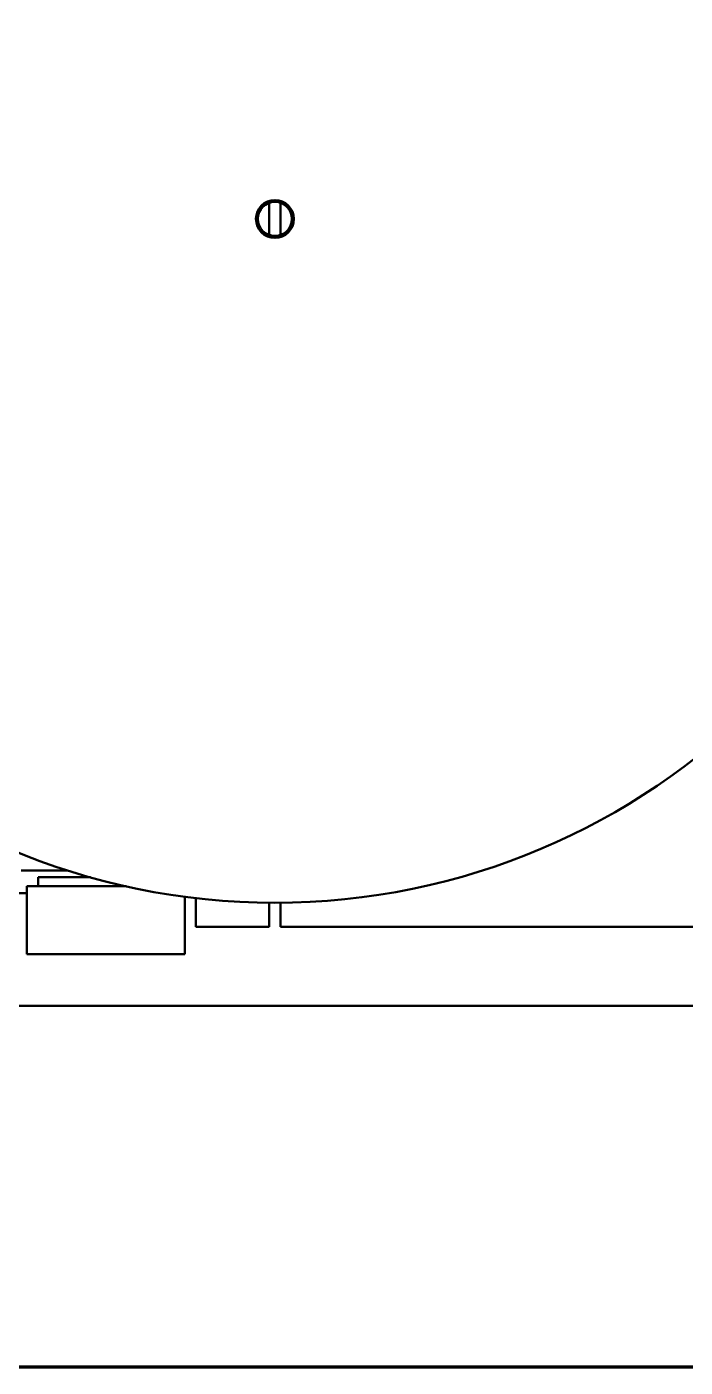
# Model space of a CAD drawing. Header units: millimetres. Extents: x 1463 to 10524, y 7125 to 13164.
# Drawn here: x 8009.7 to 8068.1, y 12557.6 to 12676.4 of the extents above; entities that cross this region are included whole.
import ezdxf

# ---------------------------------------------------------------- set-up
doc = ezdxf.new("R2010")
doc.units = ezdxf.units.MM
doc.header["$LTSCALE"] = 4
doc.layers.add('Border (ISO)', color=7, linetype='Continuous', lineweight=70)
doc.layers.add('Visible (ISO)', color=7, linetype='Continuous', lineweight=50)

# ---------------------------------------------------------------- blocks, each defined once
blk = doc.blocks.new('Borders right top border')
at = {"layer": 'Border (ISO)'}
blk.add_line((293, 4), (4, 4), dxfattribs=at)

msp = doc.modelspace()

# ---------------------------------------------------------------- linework, layer by layer
at = {"layer": 'Visible (ISO)'}
for p, q in [((8031.18, 12660.83), (8031.18, 12657.97)), ((8032.18, 12657.97), (8032.18, 12660.83)), ((8013.31, 12601.65), (8009.18, 12601.65)), ((8009.68, 12600.25), (8010.68, 12600.25)), ((8009.68, 12600.25), (8009.68, 12599.05)), ((8010.68, 12601.05), (8015.32, 12601.05)), ((8010.68, 12600.25), (8010.68, 12601.05)), ((8018.5, 12600.25), (8010.68, 12600.25)), ((8006.08, 12599.65), (8009.68, 12599.65)), ((8009.68, 12594.25), (8009.68, 12599.05)), ((8023.68, 12599.05), (8023.68, 12599.33)), ((8023.68, 12599.05), (8023.68, 12594.25)), ((8024.68, 12596.65), (8024.68, 12599.21)), ((8031.18, 12598.81), (8031.18, 12596.65)), ((8032.18, 12596.65), (8032.18, 12598.81)), ((8031.18, 12596.65), (8024.68, 12596.65)), ((8166.18, 12596.65), (8032.18, 12596.65)), ((8023.68, 12594.25), (8009.68, 12594.25)), ((8006.08, 12589.65), (8227.28, 12589.65))]:
    msp.add_line(p, q, dxfattribs=at)
for radius in [60.6, 1.68, 1.51]:
    msp.add_circle((8031.68, 12659.4), radius, dxfattribs=at)

# ---------------------------------------------------------------- block references
at = {"xscale": 3, "yscale": 3, "zscale": 3}
msp.add_blockref('Borders right top border', (7708.1, 12545.63), dxfattribs=at)

doc.saveas('drawing.dxf')
